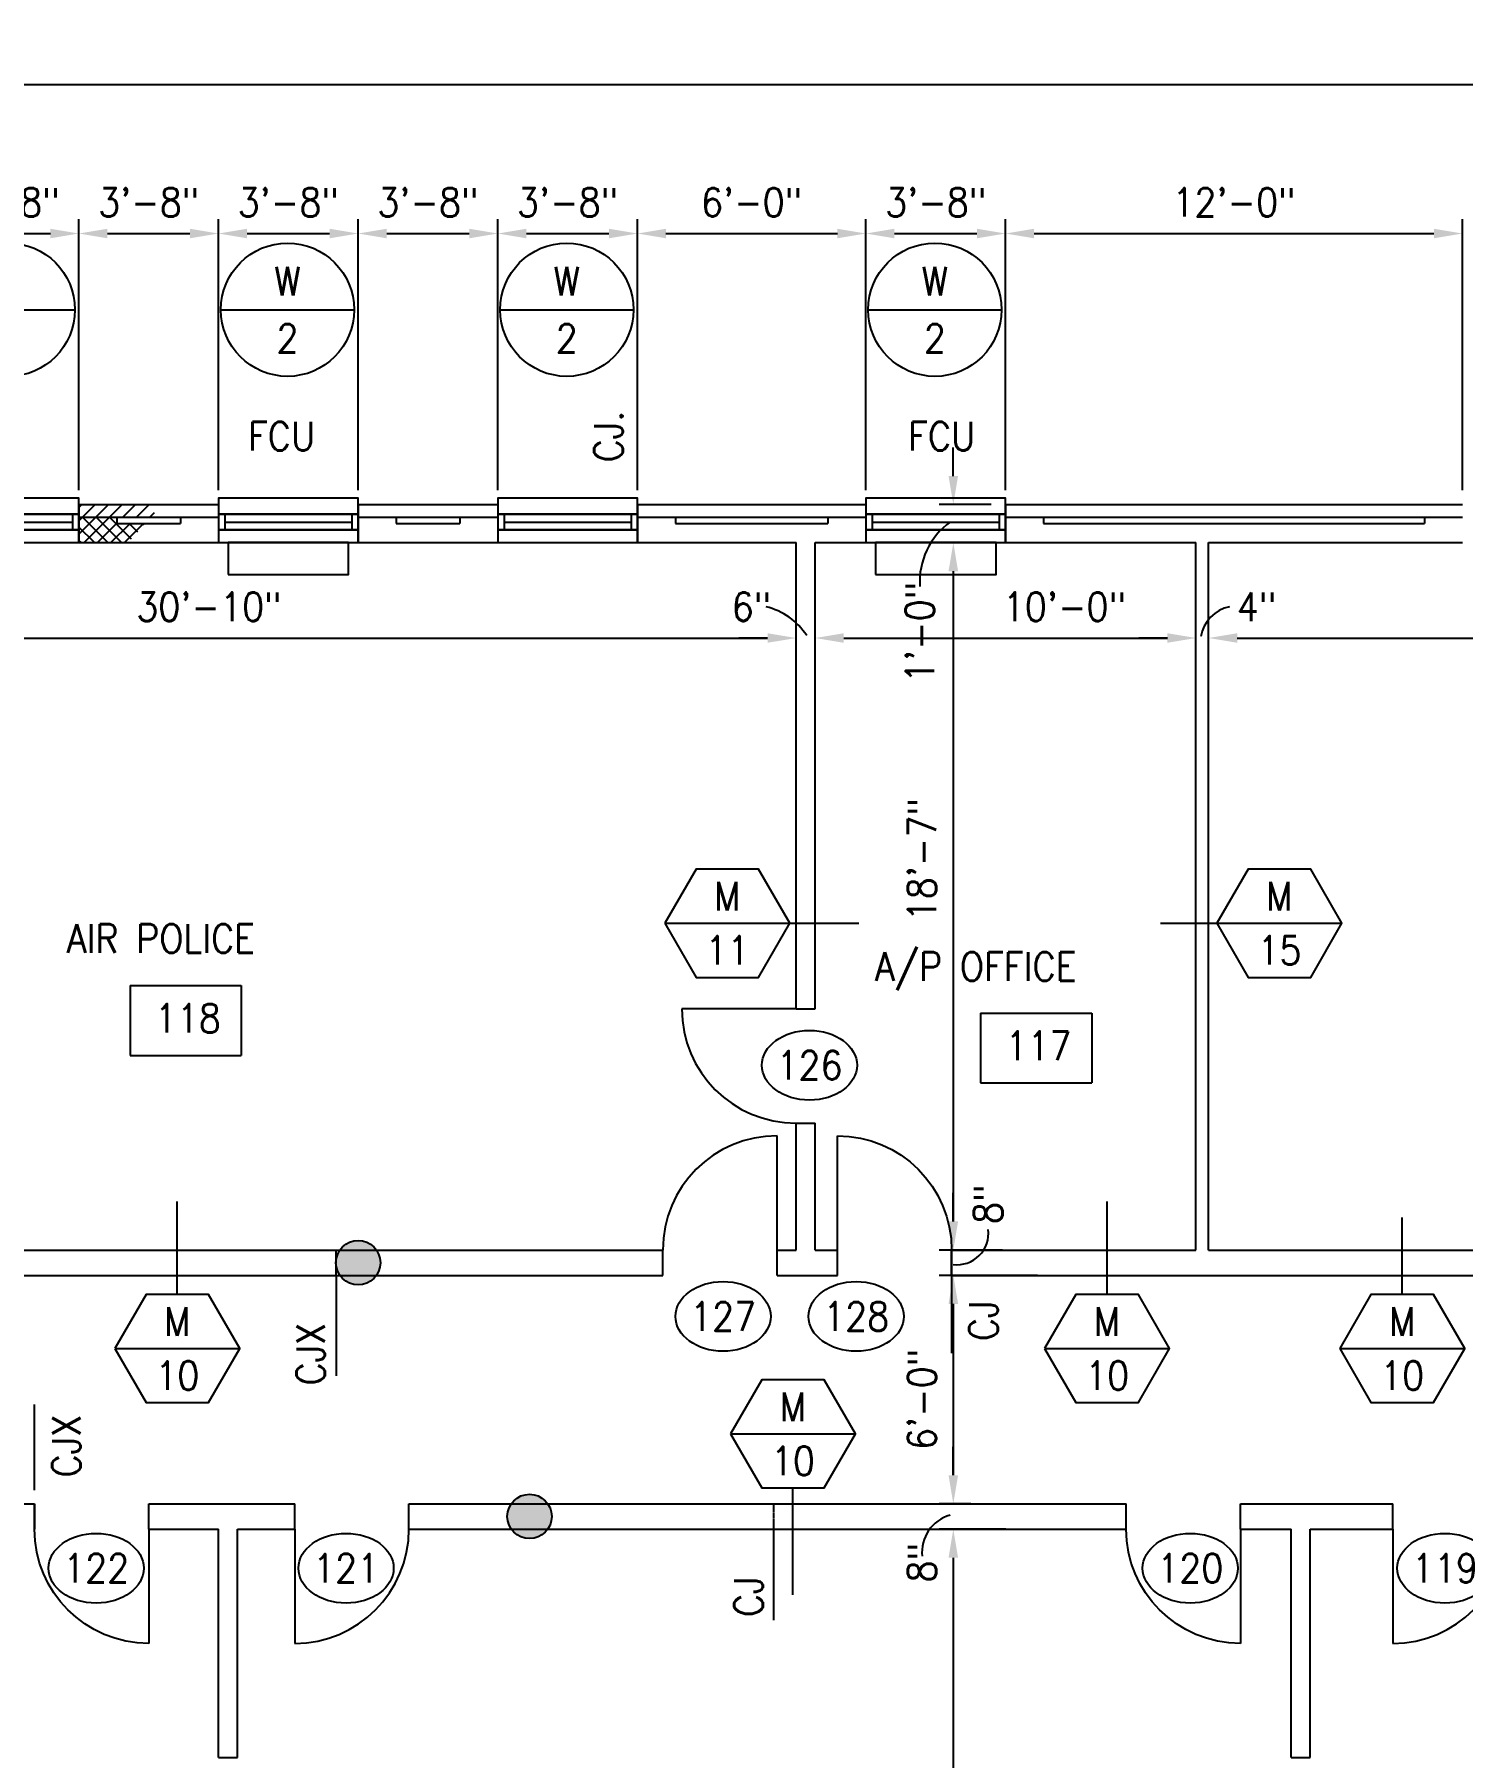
# Model space of a CAD drawing. Header units: inches. Extents: x 435 to 5963, y 191 to 2765.
# Drawn here: x 949 to 1399, y 1140 to 1683 of the extents above; entities that cross this region are included whole.
import ezdxf
from ezdxf.enums import TextEntityAlignment as Align

# ---------------------------------------------------------------- set-up
doc = ezdxf.new("R2010")
doc.units = ezdxf.units.IN
doc.header["$LTSCALE"] = 0.5
doc.header["$MEASUREMENT"] = 0
doc.linetypes.add('HIDDEN4', pattern=[0.12375, 0.0825, -0.04125])
doc.layers.get('0').update_dxf_attribs({"linetype": 'CONTINUOUS'})
doc.layers.get('Defpoints').update_dxf_attribs({"linetype": 'CONTINUOUS'})
for name, color, linetype in [('A-ANNO', 8, 'CONTINUOUS'), ('A-ANNO-DIMS', 7, 'CONTINUOUS'), ('A-ANNO-TEXT', 7, 'CONTINUOUS'), ('A-DOOR', 3, 'CONTINUOUS'), ('A-DOOR-IDEN', 7, 'CONTINUOUS'), ('A-FLOR-IDEN', 7, 'CONTINUOUS'), ('A-GLAZ', 3, 'CONTINUOUS'), ('A-GLAZ-IDEN', 7, 'CONTINUOUS'), ('A-GLAZ-SILL', 3, 'CONTINUOUS'), ('A-WALL', 2, 'CONTINUOUS'), ('A-WALL-IDEN', 7, 'CONTINUOUS'), ('M-HVAC-EQPM', 4, 'CONTINUOUS'), ('S-SLAB-JOIN', 2, 'CONTINUOUS')]:
    doc.layers.add(name, color=color, linetype=linetype)
doc.styles.add('ROMANS', font='romans.shx', dxfattribs={"width": 0.9})
doc.dimstyles.new('DIM96', dxfattribs={"dimscale": 96, "dimtxt": 0.09375, "dimasz": 0.09375, "dimexe": 0.046875, "dimexo": 0.046875, "dimgap": 0.046875, "dimtad": 1, "dimdec": 4, "dimzin": 3, "dimdsep": 46, "dimlunit": 4, "dimtxsty": 'ROMANS', "dimcen": 0.046875, "dimaunit": 1, "dimadec": 0, "dimazin": 0, "dimtfac": 0.7, "dimtdec": 4, "dimtofl": 0, "dimtmove": 2, "dimatfit": 3, "dimfxl": 1, "dimfrac": 1, "dimtolj": 1, "dimtzin": 0, "dimarcsym": 0})
doc.dimstyles.new('DIM96A', dxfattribs={"dimscale": 96, "dimtxt": 0.09375, "dimasz": 0.09375, "dimexe": 0.046875, "dimexo": 0.046875, "dimgap": 0.046875, "dimtad": 1, "dimdec": 4, "dimzin": 3, "dimdsep": 46, "dimlunit": 4, "dimtxsty": 'ROMANS', "dimcen": 0.046875, "dimaunit": 1, "dimadec": 0, "dimazin": 0, "dimtfac": 0.7, "dimtdec": 4, "dimtofl": 0, "dimtmove": 2, "dimatfit": 3, "dimfxl": 1, "dimfrac": 1, "dimtolj": 1, "dimtzin": 0, "dimarcsym": 0})

# ---------------------------------------------------------------- blocks, each defined once
blk = doc.blocks.new('DOOR1')
at = {"color": 0, "linetype": 'ByBlock'}
blk.add_line((0, 0), (0, 1), dxfattribs=at)
blk.add_arc((0, 0), 1, 90, 180, dxfattribs=at)
blk = doc.blocks.new('SILL1')
for points in [[(0, 9), (44, 9), (44, 14), (0, 14)], [(0, 0), (44, 0), (44, 4), (0, 4)]]:
    blk.add_lwpolyline(points, close=True)
blk = doc.blocks.new('GLAZ1')
for p, q in [((2, 5), (2, 0)), ((2, 2.5), (42, 2.5)), ((42, 5), (42, 0))]:
    blk.add_line(p, q)
blk.add_lwpolyline([(0, 0), (44, 0), (44, 5), (0, 5)], close=True)
blk = doc.blocks.new('*D14')
at = {"layer": 'A-ANNO-DIMS', "color": 0, "lineweight": -2}
for p, q in [((703, 1539.78), (703, 1672.22)), ((712, 1667.72), (3094, 1667.72)), ((3103, 1539.78), (3103, 1672.22))]:
    blk.add_line(p, q, dxfattribs=at)
at = {"layer": 'A-ANNO-DIMS', "color": 0}
for points in [[(712, 1669.22), (712, 1666.22), (703, 1667.72)], [(3094, 1669.22), (3094, 1666.22), (3103, 1667.72)]]:
    blk.add_solid(points, dxfattribs=at)
at = {"layer": 'Defpoints', "color": 0}
for p in [(3103, 1667.72), (703, 1535.28), (3103, 1535.28)]:
    blk.add_point(p, dxfattribs=at)
at = {"layer": 'A-ANNO-DIMS', "color": 0, "insert": (1903, 1677.57), "char_height": 9, "attachment_point": 5, "style": 'ROMANS'}
blk.add_mtext('\\A1;200\'-0"', dxfattribs=at)
blk = doc.blocks.new('*D18')
at = {"layer": 'A-ANNO-DIMS', "color": 0, "lineweight": -2}
for p, q in [((919, 1539.78), (919, 1625.22)), ((963, 1539.78), (963, 1625.22)), ((928, 1620.72), (954, 1620.72))]:
    blk.add_line(p, q, dxfattribs=at)
at = {"layer": 'A-ANNO-DIMS', "color": 0}
for points in [[(928, 1622.22), (928, 1619.22), (919, 1620.72)], [(954, 1622.22), (954, 1619.22), (963, 1620.72)]]:
    blk.add_solid(points, dxfattribs=at)
at = {"layer": 'Defpoints', "color": 0}
for p in [(963, 1620.72), (919, 1535.28), (963, 1535.28)]:
    blk.add_point(p, dxfattribs=at)
at = {"layer": 'A-ANNO-DIMS', "color": 0, "insert": (941, 1630.57), "char_height": 9, "attachment_point": 5, "style": 'ROMANS'}
blk.add_mtext('\\A1;3\'-8"', dxfattribs=at)
blk = doc.blocks.new('*D19')
at = {"layer": 'A-ANNO-DIMS', "color": 0, "lineweight": -2}
for p, q in [((963, 1539.78), (963, 1625.22)), ((1007, 1539.78), (1007, 1625.22)), ((972, 1620.72), (998, 1620.72))]:
    blk.add_line(p, q, dxfattribs=at)
at = {"layer": 'A-ANNO-DIMS', "color": 0}
for points in [[(972, 1622.22), (972, 1619.22), (963, 1620.72)], [(998, 1622.22), (998, 1619.22), (1007, 1620.72)]]:
    blk.add_solid(points, dxfattribs=at)
at = {"layer": 'Defpoints', "color": 0}
for p in [(1007, 1620.72), (963, 1535.28), (1007, 1535.28)]:
    blk.add_point(p, dxfattribs=at)
at = {"layer": 'A-ANNO-DIMS', "color": 0, "insert": (985, 1630.57), "char_height": 9, "attachment_point": 5, "style": 'ROMANS'}
blk.add_mtext('\\A1;3\'-8"', dxfattribs=at)
blk = doc.blocks.new('*D20')
at = {"layer": 'A-ANNO-DIMS', "color": 0, "lineweight": -2}
for p, q in [((1007, 1539.78), (1007, 1625.22)), ((1051, 1539.78), (1051, 1625.22)), ((1016, 1620.72), (1042, 1620.72))]:
    blk.add_line(p, q, dxfattribs=at)
at = {"layer": 'A-ANNO-DIMS', "color": 0}
for points in [[(1016, 1622.22), (1016, 1619.22), (1007, 1620.72)], [(1042, 1622.22), (1042, 1619.22), (1051, 1620.72)]]:
    blk.add_solid(points, dxfattribs=at)
at = {"layer": 'Defpoints', "color": 0}
for p in [(1051, 1620.72), (1007, 1535.28), (1051, 1535.28)]:
    blk.add_point(p, dxfattribs=at)
at = {"layer": 'A-ANNO-DIMS', "color": 0, "insert": (1029, 1630.57), "char_height": 9, "attachment_point": 5, "style": 'ROMANS'}
blk.add_mtext('\\A1;3\'-8"', dxfattribs=at)
blk = doc.blocks.new('*D21')
at = {"layer": 'A-ANNO-DIMS', "color": 0, "lineweight": -2}
for p, q in [((1051, 1539.78), (1051, 1625.22)), ((1095, 1539.78), (1095, 1625.22)), ((1060, 1620.72), (1086, 1620.72))]:
    blk.add_line(p, q, dxfattribs=at)
at = {"layer": 'A-ANNO-DIMS', "color": 0}
for points in [[(1060, 1622.22), (1060, 1619.22), (1051, 1620.72)], [(1086, 1622.22), (1086, 1619.22), (1095, 1620.72)]]:
    blk.add_solid(points, dxfattribs=at)
at = {"layer": 'Defpoints', "color": 0}
for p in [(1095, 1620.72), (1051, 1535.28), (1095, 1535.28)]:
    blk.add_point(p, dxfattribs=at)
at = {"layer": 'A-ANNO-DIMS', "color": 0, "insert": (1073, 1630.57), "char_height": 9, "attachment_point": 5, "style": 'ROMANS'}
blk.add_mtext('\\A1;3\'-8"', dxfattribs=at)
blk = doc.blocks.new('*D22')
at = {"layer": 'A-ANNO-DIMS', "color": 0, "lineweight": -2}
for p, q in [((1095, 1539.78), (1095, 1625.22)), ((1139, 1539.78), (1139, 1625.22)), ((1104, 1620.72), (1130, 1620.72))]:
    blk.add_line(p, q, dxfattribs=at)
at = {"layer": 'A-ANNO-DIMS', "color": 0}
for points in [[(1104, 1622.22), (1104, 1619.22), (1095, 1620.72)], [(1130, 1622.22), (1130, 1619.22), (1139, 1620.72)]]:
    blk.add_solid(points, dxfattribs=at)
at = {"layer": 'Defpoints', "color": 0}
for p in [(1139, 1620.72), (1095, 1535.28), (1139, 1535.28)]:
    blk.add_point(p, dxfattribs=at)
at = {"layer": 'A-ANNO-DIMS', "color": 0, "insert": (1117, 1630.57), "char_height": 9, "attachment_point": 5, "style": 'ROMANS'}
blk.add_mtext('\\A1;3\'-8"', dxfattribs=at)
blk = doc.blocks.new('*D23')
at = {"layer": 'A-ANNO-DIMS', "color": 0, "lineweight": -2}
for p, q in [((1139, 1539.78), (1139, 1625.22)), ((1211, 1539.78), (1211, 1625.22)), ((1148, 1620.72), (1202, 1620.72))]:
    blk.add_line(p, q, dxfattribs=at)
at = {"layer": 'A-ANNO-DIMS', "color": 0}
for points in [[(1148, 1622.22), (1148, 1619.22), (1139, 1620.72)], [(1202, 1622.22), (1202, 1619.22), (1211, 1620.72)]]:
    blk.add_solid(points, dxfattribs=at)
at = {"layer": 'Defpoints', "color": 0}
for p in [(1211, 1620.72), (1139, 1535.28), (1211, 1535.28)]:
    blk.add_point(p, dxfattribs=at)
at = {"layer": 'A-ANNO-DIMS', "color": 0, "insert": (1175, 1630.57), "char_height": 9, "attachment_point": 5, "style": 'ROMANS'}
blk.add_mtext('\\A1;6\'-0"', dxfattribs=at)
blk = doc.blocks.new('*D24')
at = {"layer": 'A-ANNO-DIMS', "color": 0, "lineweight": -2}
for p, q in [((1211, 1539.78), (1211, 1625.22)), ((1255, 1539.78), (1255, 1625.22)), ((1220, 1620.72), (1246, 1620.72))]:
    blk.add_line(p, q, dxfattribs=at)
at = {"layer": 'A-ANNO-DIMS', "color": 0}
for points in [[(1220, 1622.22), (1220, 1619.22), (1211, 1620.72)], [(1246, 1622.22), (1246, 1619.22), (1255, 1620.72)]]:
    blk.add_solid(points, dxfattribs=at)
at = {"layer": 'Defpoints', "color": 0}
for p in [(1255, 1620.72), (1211, 1535.28), (1255, 1535.28)]:
    blk.add_point(p, dxfattribs=at)
at = {"layer": 'A-ANNO-DIMS', "color": 0, "insert": (1233, 1630.57), "char_height": 9, "attachment_point": 5, "style": 'ROMANS'}
blk.add_mtext('\\A1;3\'-8"', dxfattribs=at)
blk = doc.blocks.new('*D25')
at = {"layer": 'A-ANNO-DIMS', "color": 0, "lineweight": -2}
for p, q in [((1255, 1539.78), (1255, 1625.22)), ((1399, 1539.78), (1399, 1625.22)), ((1264, 1620.72), (1390, 1620.72))]:
    blk.add_line(p, q, dxfattribs=at)
at = {"layer": 'A-ANNO-DIMS', "color": 0}
for points in [[(1264, 1622.22), (1264, 1619.22), (1255, 1620.72)], [(1390, 1622.22), (1390, 1619.22), (1399, 1620.72)]]:
    blk.add_solid(points, dxfattribs=at)
at = {"layer": 'Defpoints', "color": 0}
for p in [(1399, 1620.72), (1255, 1535.28), (1399, 1535.28)]:
    blk.add_point(p, dxfattribs=at)
at = {"layer": 'A-ANNO-DIMS', "color": 0, "insert": (1327, 1630.57), "char_height": 9, "attachment_point": 5, "style": 'ROMANS'}
blk.add_mtext('\\A1;12\'-0"', dxfattribs=at)
blk = doc.blocks.new('*D59')
at = {"layer": 'A-ANNO-DIMS', "color": 0, "lineweight": -2}
for p, q in [((1238.54, 1544.28), (1238.54, 1553.28)), ((1250.5, 1535.28), (1234.04, 1535.28)), ((1250.5, 1523.28), (1234.04, 1523.28)), ((1238.54, 1514.28), (1238.54, 1505.28))]:
    blk.add_line(p, q, dxfattribs=at)
at = {"layer": 'A-ANNO-DIMS', "color": 0}
for points in [[(1237.04, 1544.28), (1240.04, 1544.28), (1238.54, 1535.28)], [(1237.04, 1514.28), (1240.04, 1514.28), (1238.54, 1523.28)]]:
    blk.add_solid(points, dxfattribs=at)
at = {"layer": 'Defpoints', "color": 0}
for p in [(1255, 1535.28), (1238.54, 1523.28), (1255, 1523.28)]:
    blk.add_point(p, dxfattribs=at)
at = {"layer": 'A-ANNO-DIMS', "color": 0, "insert": (1228, 1495), "char_height": 9, "attachment_point": 5, "rotation": 90, "style": 'ROMANS'}
blk.add_mtext('\\A1;1\'-0"', dxfattribs=at)
blk = doc.blocks.new('*D60')
at = {"layer": 'A-ANNO-DIMS', "color": 0, "lineweight": -2}
for p, q in [((1250.5, 1523.28), (1234.04, 1523.28)), ((1238.54, 1514.28), (1238.54, 1309.28)), ((1254.04, 1300.28), (1234.04, 1300.28))]:
    blk.add_line(p, q, dxfattribs=at)
at = {"layer": 'A-ANNO-DIMS', "color": 0}
for points in [[(1237.04, 1514.28), (1240.04, 1514.28), (1238.54, 1523.28)], [(1237.04, 1309.28), (1240.04, 1309.28), (1238.54, 1300.28)]]:
    blk.add_solid(points, dxfattribs=at)
at = {"layer": 'Defpoints', "color": 0}
for p in [(1255, 1523.28), (1238.54, 1300.28), (1258.54, 1300.28)]:
    blk.add_point(p, dxfattribs=at)
at = {"layer": 'A-ANNO-DIMS', "color": 0, "insert": (1228.68, 1423.34), "char_height": 9, "attachment_point": 5, "rotation": 90, "style": 'ROMANS'}
blk.add_mtext('\\A1;18\'-7"', dxfattribs=at)
blk = doc.blocks.new('*D61')
at = {"layer": 'A-ANNO-DIMS', "color": 0, "lineweight": -2}
for p, q in [((1238.54, 1309.28), (1238.54, 1318.28)), ((1254.04, 1300.28), (1234.04, 1300.28)), ((1265.04, 1292.28), (1234.04, 1292.28)), ((1238.54, 1283.28), (1238.54, 1274.28))]:
    blk.add_line(p, q, dxfattribs=at)
at = {"layer": 'A-ANNO-DIMS', "color": 0}
for points in [[(1237.04, 1309.28), (1240.04, 1309.28), (1238.54, 1300.28)], [(1237.04, 1283.28), (1240.04, 1283.28), (1238.54, 1292.28)]]:
    blk.add_solid(points, dxfattribs=at)
at = {"layer": 'Defpoints', "color": 0}
for p in [(1258.54, 1300.28), (1238.54, 1292.28), (1269.54, 1292.28)]:
    blk.add_point(p, dxfattribs=at)
at = {"layer": 'A-ANNO-DIMS', "color": 0, "insert": (1249.54, 1314.72), "char_height": 9, "attachment_point": 5, "rotation": 90, "style": 'ROMANS'}
blk.add_mtext('\\A1;8"', dxfattribs=at)
blk = doc.blocks.new('*D62')
at = {"layer": 'A-ANNO-DIMS', "color": 0, "lineweight": -2}
for p, q in [((1265.04, 1292.28), (1234.04, 1292.28)), ((1238.54, 1283.28), (1238.54, 1229.28)), ((1244.04, 1220.28), (1234.04, 1220.28))]:
    blk.add_line(p, q, dxfattribs=at)
at = {"layer": 'A-ANNO-DIMS', "color": 0}
for points in [[(1237.04, 1283.28), (1240.04, 1283.28), (1238.54, 1292.28)], [(1237.04, 1229.28), (1240.04, 1229.28), (1238.54, 1220.28)]]:
    blk.add_solid(points, dxfattribs=at)
at = {"layer": 'Defpoints', "color": 0}
for p in [(1269.54, 1292.28), (1238.54, 1220.28), (1248.54, 1220.28)]:
    blk.add_point(p, dxfattribs=at)
at = {"layer": 'A-ANNO-DIMS', "color": 0, "insert": (1228.68, 1253.21), "char_height": 9, "attachment_point": 5, "rotation": 90, "style": 'ROMANS'}
blk.add_mtext('\\A1;6\'-0"', dxfattribs=at)
blk = doc.blocks.new('*D63')
at = {"layer": 'A-ANNO-DIMS', "color": 0, "lineweight": -2}
for p, q in [((1238.54, 1229.28), (1238.54, 1238.28)), ((1244.04, 1220.28), (1234.04, 1220.28)), ((1255.04, 1212.28), (1234.04, 1212.28)), ((1238.54, 1203.28), (1238.54, 1194.28))]:
    blk.add_line(p, q, dxfattribs=at)
at = {"layer": 'A-ANNO-DIMS', "color": 0}
for points in [[(1237.04, 1229.28), (1240.04, 1229.28), (1238.54, 1220.28)], [(1237.04, 1203.28), (1240.04, 1203.28), (1238.54, 1212.28)]]:
    blk.add_solid(points, dxfattribs=at)
at = {"layer": 'Defpoints', "color": 0}
for p in [(1248.54, 1220.28), (1238.54, 1212.28), (1259.54, 1212.28)]:
    blk.add_point(p, dxfattribs=at)
at = {"layer": 'A-ANNO-DIMS', "color": 0, "insert": (1228.68, 1201.72), "char_height": 9, "attachment_point": 5, "rotation": 90, "style": 'ROMANS'}
blk.add_mtext('\\A1;8"', dxfattribs=at)
blk = doc.blocks.new('*D64')
at = {"layer": 'A-ANNO-DIMS', "color": 0, "lineweight": -2}
for p, q in [((1255.04, 1212.28), (1234.04, 1212.28)), ((1238.54, 1203.28), (1238.54, 998.28)), ((1244.04, 989.28), (1234.04, 989.28))]:
    blk.add_line(p, q, dxfattribs=at)
at = {"layer": 'A-ANNO-DIMS', "color": 0}
for points in [[(1237.04, 1203.28), (1240.04, 1203.28), (1238.54, 1212.28)], [(1237.04, 998.28), (1240.04, 998.28), (1238.54, 989.28)]]:
    blk.add_solid(points, dxfattribs=at)
at = {"layer": 'Defpoints', "color": 0}
for p in [(1259.54, 1212.28), (1238.54, 989.28), (1248.54, 989.28)]:
    blk.add_point(p, dxfattribs=at)
at = {"layer": 'A-ANNO-DIMS', "color": 0, "insert": (1228.68, 1089.57), "char_height": 9, "attachment_point": 5, "rotation": 90, "style": 'ROMANS'}
blk.add_mtext('\\A1;18\'-7"', dxfattribs=at)
blk = doc.blocks.new('*D80')
at = {"layer": 'A-ANNO-DIMS', "color": 0, "lineweight": -2}
for p, q in [((819, 1492.26), (819, 1497.71)), ((1189, 1489.62), (1189, 1497.71)), ((828, 1493.21), (1180, 1493.21))]:
    blk.add_line(p, q, dxfattribs=at)
at = {"layer": 'A-ANNO-DIMS', "color": 0}
for points in [[(828, 1494.71), (828, 1491.71), (819, 1493.21)], [(1180, 1494.71), (1180, 1491.71), (1189, 1493.21)]]:
    blk.add_solid(points, dxfattribs=at)
at = {"layer": 'Defpoints', "color": 0}
for p in [(1189, 1493.21), (819, 1487.76), (1189, 1485.12)]:
    blk.add_point(p, dxfattribs=at)
at = {"layer": 'A-ANNO-DIMS', "color": 0, "insert": (1004, 1503.07), "char_height": 9, "attachment_point": 5, "style": 'ROMANS'}
blk.add_mtext('\\A1;30\'-10"', dxfattribs=at)
blk = doc.blocks.new('*D81')
at = {"layer": 'A-ANNO-DIMS', "color": 0, "lineweight": -2}
for p, q in [((1189, 1489.62), (1189, 1497.71)), ((1195, 1481.49), (1195, 1497.71)), ((1180, 1493.21), (1171, 1493.21)), ((1204, 1493.21), (1213, 1493.21))]:
    blk.add_line(p, q, dxfattribs=at)
at = {"layer": 'A-ANNO-DIMS', "color": 0}
for points in [[(1180, 1494.71), (1180, 1491.71), (1189, 1493.21)], [(1204, 1494.71), (1204, 1491.71), (1195, 1493.21)]]:
    blk.add_solid(points, dxfattribs=at)
at = {"layer": 'Defpoints', "color": 0}
for p in [(1195, 1493.21), (1189, 1485.12), (1195, 1476.99)]:
    blk.add_point(p, dxfattribs=at)
at = {"layer": 'A-ANNO-DIMS', "color": 0, "insert": (1174.94, 1503.07), "char_height": 9, "attachment_point": 5, "style": 'ROMANS'}
blk.add_mtext('\\A1;6"', dxfattribs=at)
blk = doc.blocks.new('*D82')
at = {"layer": 'A-ANNO-DIMS', "color": 0, "lineweight": -2}
for p, q in [((1195, 1481.49), (1195, 1497.71)), ((1315, 1483.52), (1315, 1497.71)), ((1204, 1493.21), (1306, 1493.21))]:
    blk.add_line(p, q, dxfattribs=at)
at = {"layer": 'A-ANNO-DIMS', "color": 0}
for points in [[(1204, 1494.71), (1204, 1491.71), (1195, 1493.21)], [(1306, 1494.71), (1306, 1491.71), (1315, 1493.21)]]:
    blk.add_solid(points, dxfattribs=at)
at = {"layer": 'Defpoints', "color": 0}
for p in [(1315, 1493.21), (1315, 1479.02), (1195, 1476.99)]:
    blk.add_point(p, dxfattribs=at)
at = {"layer": 'A-ANNO-DIMS', "color": 0, "insert": (1273.59, 1503.07), "char_height": 9, "attachment_point": 5, "style": 'ROMANS'}
blk.add_mtext('\\A1;10\'-0"', dxfattribs=at)
blk = doc.blocks.new('*D83')
at = {"layer": 'A-ANNO-DIMS', "color": 0, "lineweight": -2}
for p, q in [((1315, 1483.52), (1315, 1497.71)), ((1319, 1484.54), (1319, 1497.71)), ((1306, 1493.21), (1297, 1493.21)), ((1328, 1493.21), (1337, 1493.21))]:
    blk.add_line(p, q, dxfattribs=at)
at = {"layer": 'A-ANNO-DIMS', "color": 0}
for points in [[(1306, 1494.71), (1306, 1491.71), (1315, 1493.21)], [(1328, 1494.71), (1328, 1491.71), (1319, 1493.21)]]:
    blk.add_solid(points, dxfattribs=at)
at = {"layer": 'Defpoints', "color": 0}
for p in [(1319, 1493.21), (1315, 1479.02), (1319, 1480.04)]:
    blk.add_point(p, dxfattribs=at)
at = {"layer": 'A-ANNO-DIMS', "color": 0, "insert": (1334.13, 1503.07), "char_height": 9, "attachment_point": 5, "style": 'ROMANS'}
blk.add_mtext('\\A1;4"', dxfattribs=at)
blk = doc.blocks.new('*D84')
at = {"layer": 'A-ANNO-DIMS', "color": 0, "lineweight": -2}
for p, q in [((1319, 1484.54), (1319, 1497.71)), ((1599, 1489.61), (1599, 1497.71)), ((1328, 1493.21), (1590, 1493.21))]:
    blk.add_line(p, q, dxfattribs=at)
at = {"layer": 'A-ANNO-DIMS', "color": 0}
for points in [[(1328, 1494.71), (1328, 1491.71), (1319, 1493.21)], [(1590, 1494.71), (1590, 1491.71), (1599, 1493.21)]]:
    blk.add_solid(points, dxfattribs=at)
at = {"layer": 'Defpoints', "color": 0}
for p in [(1599, 1493.21), (1599, 1485.11), (1319, 1480.04)]:
    blk.add_point(p, dxfattribs=at)
at = {"layer": 'A-ANNO-DIMS', "color": 0, "insert": (1459, 1503.07), "char_height": 9, "attachment_point": 5, "style": 'ROMANS'}
blk.add_mtext('\\A1;23\'-4"', dxfattribs=at)
blk = doc.blocks.new('EQ01')
blk.add_lwpolyline([(-19, 10), (19, 10), (19, 0), (-19, 0)], close=True)
blk = doc.blocks.new('IDEN002')
blk.add_ellipse((0, 0), major_axis=(0.1562, 0), ratio=0.733333)
at = {"style": 'ROMANS', "width": 0.9}
blk.add_attdef('#', text='', height=0.0938, dxfattribs=at).set_placement((0, 0), align=Align.MIDDLE)
blk = doc.blocks.new('IDEN4')
for p, q in [((-0.1899, 0.1074), (0.1747, 0.1074)), ((-0.1899, 0.1074), (-0.1899, -0.1218)), ((0.1747, 0.1074), (0.1747, -0.1218)), ((-0.1899, -0.1218), (0.1747, -0.1218))]:
    blk.add_line(p, q)
at = {"style": 'ROMANS', "width": 0.9}
blk.add_attdef('#', text='', height=0.0938, dxfattribs=at).set_placement((0, 0), align=Align.MIDDLE)
blk = doc.blocks.new('XXC')
blk.add_line((-0.2188, 0), (0.2188, 0))
blk.add_circle((0, 0), 0.2188)
at = {"style": 'ROMANS', "width": 0.9}
for tag, p in [('#', (0, 0.0937)), ('@', (0, -0.0938))]:
    blk.add_attdef(tag, text='', height=0.0938, dxfattribs=at).set_placement(p, align=Align.MIDDLE)
blk = doc.blocks.new('XX01')
blk.add_hatch(color=256).paths.add_polyline_path([(7, 0, 1), (-7, 0, 1)])
blk.add_circle((0, 0), 7)
blk = doc.blocks.new('IDA')
blk.add_line((-0.2051, 0), (0.2051, 0))
blk.add_lwpolyline([(-0.2051, 0), (-0.1026, -0.1776), (0.1026, -0.1776), (0.2051, 0), (0.1026, 0.1776), (-0.1026, 0.1776)], close=True)
at = {"style": 'ROMANS', "width": 0.9}
for tag, p in [('@', (0, 0.0888)), ('#', (0, -0.0888))]:
    blk.add_attdef(tag, text='', height=0.0938, dxfattribs=at).set_placement(p, align=Align.MIDDLE)
blk = doc.blocks.new('JOINTA')
blk.add_line((0, 0), (0, -12))
blk = doc.blocks.new('JOINT')
blk.add_line((0, 0), (0, -8))

msp = doc.modelspace()

# ---------------------------------------------------------------- hatches: boundary and pattern name
at = {"layer": 'A-ANNO'}
h = msp.add_hatch(dxfattribs=at)
h.set_pattern_fill('ANSI31', color=256, scale=24, style=0)
h.set_pattern_definition([(45, (3.181, -2.4256), (-2.1213203, 2.1213203), [])])
h.paths.add_polyline_path([(989.01859, 1535.28047), (963, 1535.28047), (963, 1532.28047), (963, 1531.28047), (985.53867, 1531.28047)])
h = msp.add_hatch(dxfattribs=at)
h.set_pattern_fill('ANSI37', color=256, scale=24, style=0)
h.set_pattern_definition([(45, (3.181, -2.4256), (-2.1213203, 2.1213203), []), (135, (3.181, -2.4256), (-2.1213203, -2.1213203), [])])
h.paths.add_polyline_path([(983.79871, 1529.28047), (975, 1529.28047), (975, 1531.28047), (963, 1531.28047), (963, 1527.28047), (963, 1523.28047), (978.57883, 1523.28047)])

# ---------------------------------------------------------------- linework, layer by layer
at = {"layer": 'A-ANNO-DIMS'}
for centre, radius, start, end in [((1251.25871, 1510.94198), 23.30337, 126.0599091, 183.5476467), ((1174.41741, 1482.33722), 21.36372, 33.0057531, 76.0496976), ((1328.04078, 1491.59702), 11.72904, 101.9749148, 169.795771), ((1239.73793, 1305.51954), 9.87642, 263.0428347, 6.9571653), ((1240.96748, 1204.86448), 12.33658, 106.1228742, 185.342455)]:
    msp.add_arc(centre, radius, start, end, dxfattribs=at)
at = {"layer": 'A-ANNO-TEXT'}
for p, q in [((1044.0718, 1292.28047), (1044.0718, 1260.57436)), ((1238, 1292.28047), (1238, 1267.7612)), ((949, 1224.57436), (949, 1251.57436)), ((1182, 1183.57436), (1182, 1212.28047))]:
    msp.add_line(p, q, dxfattribs=at)
at = {"layer": 'A-WALL'}
for p, q in [((963, 1535.28047), (963, 1523.28047)), ((963, 1535.28047), (1007, 1535.28047)), ((1007, 1535.28047), (1007, 1523.28047)), ((1051, 1535.28047), (1051, 1523.28047)), ((1051, 1535.28047), (1095, 1535.28047)), ((1095, 1535.28047), (1095, 1523.28047)), ((1139, 1535.28047), (1139, 1523.28047)), ((1139, 1535.28047), (1211, 1535.28047)), ((1211, 1535.28047), (1211, 1523.28047)), ((1255, 1535.28047), (1255, 1523.28047)), ((1255, 1535.28047), (1399, 1535.28047)), ((963, 1531.28047), (1007, 1531.28047)), ((975, 1531.28047), (975, 1529.28047)), ((975, 1529.28047), (995, 1529.28047)), ((995, 1531.28047), (995, 1529.28047)), ((1051, 1531.28047), (1095, 1531.28047)), ((1063, 1531.28047), (1063, 1529.28047)), ((1063, 1529.28047), (1083, 1529.28047)), ((1083, 1531.28047), (1083, 1529.28047)), ((1139, 1531.28047), (1211, 1531.28047)), ((1151, 1531.28047), (1151, 1529.28047)), ((1151, 1529.28047), (1199, 1529.28047)), ((1199, 1531.28047), (1199, 1529.28047)), ((1255, 1531.28047), (1399, 1531.28047)), ((1267, 1531.28047), (1267, 1529.28047)), ((1267, 1529.28047), (1387, 1529.28047)), ((1387, 1531.28047), (1387, 1529.28047)), ((963, 1523.28047), (1007, 1523.28047)), ((1051, 1523.28047), (1095, 1523.28047)), ((1139, 1523.28047), (1189, 1523.28047)), ((1189, 1376.28047), (1189, 1523.28047)), ((1195, 1376.28047), (1195, 1523.28047)), ((1195, 1523.28047), (1211, 1523.28047)), ((1255, 1523.28047), (1315, 1523.28047)), ((1315, 1300.28047), (1315, 1523.28047)), ((1319, 1300.28047), (1319, 1523.28047)), ((1319, 1523.28047), (1399, 1523.28047)), ((1189, 1376.28047), (1195, 1376.28047)), ((1189, 1300.28047), (1189, 1340.28047)), ((1189, 1340.28047), (1195, 1340.28047)), ((1195, 1300.28047), (1195, 1340.28047)), ((865, 1300.28047), (1147, 1300.28047)), ((1147, 1292.28047), (1147, 1300.28047)), ((1183, 1292.28047), (1183, 1300.28047)), ((1183, 1300.28047), (1189, 1300.28047)), ((1195, 1300.28047), (1202, 1300.28047)), ((1202, 1292.28047), (1202, 1300.28047)), ((1238, 1292.28047), (1238, 1300.28047)), ((1238, 1300.28047), (1315, 1300.28047)), ((1319, 1300.28047), (1442, 1300.28047)), ((865, 1292.28047), (1147, 1292.28047)), ((1183, 1292.28047), (1202, 1292.28047)), ((1238, 1292.28047), (1442, 1292.28047)), ((819, 1220.28047), (949, 1220.28047)), ((949, 1212.28047), (949, 1220.28047)), ((985, 1212.28047), (985, 1220.28047)), ((985, 1220.28047), (1031, 1220.28047)), ((1031, 1212.28047), (1031, 1220.28047)), ((1067, 1212.28047), (1067, 1220.28047)), ((1067, 1220.28047), (1293, 1220.28047)), ((1293, 1212.28047), (1293, 1220.28047)), ((1329, 1212.28047), (1329, 1220.28047)), ((1329, 1220.28047), (1377, 1220.28047)), ((1329, 1220.28047), (1377, 1220.28047)), ((1377, 1212.28047), (1377, 1220.28047)), ((985, 1212.28047), (1007, 1212.28047)), ((1007, 1140.28047), (1007, 1212.28047)), ((1013, 1212.28047), (1031, 1212.28047)), ((1013, 1140.28047), (1013, 1212.28047)), ((1067, 1212.28047), (1293, 1212.28047)), ((1329, 1212.28047), (1345, 1212.28047)), ((1329, 1212.28047), (1345, 1212.28047)), ((1345, 1140.28047), (1345, 1212.28047)), ((1351, 1212.28047), (1377, 1212.28047)), ((1351, 1212.28047), (1377, 1212.28047)), ((1351, 1140.28047), (1351, 1212.28047)), ((1007, 1140.28047), (1013, 1140.28047)), ((1345, 1140.28047), (1351, 1140.28047))]:
    msp.add_line(p, q, dxfattribs=at)
at = {"layer": 'A-WALL-IDEN'}
for p, q in [((1187, 1403.28047), (1208.81898, 1403.28047)), ((1303.79983, 1403.28047), (1321.6188, 1403.28047)), ((994, 1286.28047), (994, 1315.57436)), ((1287, 1286.28047), (1287, 1315.57436)), ((1380, 1286.28047), (1380, 1310.57436)), ((1188, 1191.57436), (1188, 1225.28047))]:
    msp.add_line(p, q, dxfattribs=at)
at = {"layer": 'S-SLAB-JOIN', "linetype": 'HIDDEN4'}
for p, q in [((1044.0718, 1292.28047), (1044.0718, 1300.28047)), ((1182, 1212.28047), (1182, 1220.28047))]:
    msp.add_line(p, q, dxfattribs=at)

# ---------------------------------------------------------------- block references
at = {"layer": 'A-ANNO'}
for p in [(1051, 1296.28047), (1105, 1216.28047)]:
    msp.add_blockref('XX01', p, dxfattribs=at)
at = {"layer": 'A-DOOR'}
for p, xscale, yscale, zscale, rotation in [((1189, 1376.28047), -36, -36, 36, 270), ((1183, 1300.28047), -35.99999999999977, -35.99999999999977, 35.99999999999977, 180.0000000000004), ((985, 1212.28047), -36.00000000000011, 36.00000000000011, 36.00000000000011, 180), ((1329, 1212.28047), -36.00000000000011, 36.00000000000011, 36.00000000000011, 180)]:
    msp.add_blockref('DOOR1', p, dxfattribs=dict(at, xscale=xscale, yscale=yscale, zscale=zscale, rotation=rotation))
at = {"layer": 'A-DOOR', "xscale": -36, "zscale": 36}
for p, yscale in [((1202, 1300.28047), 36), ((1031, 1212.28047), -36), ((1377, 1212.28047), -36)]:
    msp.add_blockref('DOOR1', p, dxfattribs=dict(at, yscale=yscale))
at = {"layer": 'A-DOOR-IDEN', "xscale": 96, "yscale": 96, "zscale": 96}
for p, values in [((1193.2162, 1358.51541), {'#': '126'}), ((1165.99699, 1279.35098), {'#': '127'}), ((1207.92904, 1279.35098), {'#': '128'}), ((968.4375, 1199.9642), {'#': '122'}), ((1047.18871, 1199.9642), {'#': '121'}), ((1313.20149, 1199.9642), {'#': '120'}), ((1393.45189, 1199.9642), {'#': '119'})]:
    msp.add_blockref('IDEN002', p, dxfattribs=at).add_auto_attribs(values)
at = {"layer": 'A-FLOR-IDEN', "xscale": 96, "yscale": 96, "zscale": 96}
for p, values in [((997.34373, 1373.31954), {'#': '118'}), ((1265.37466, 1364.67485), {'#': '117'})]:
    msp.add_blockref('IDEN4', p, dxfattribs=at).add_auto_attribs(values)
at = {"layer": 'A-GLAZ'}
for p in [(919, 1527.28047), (1007, 1527.28047), (1095, 1527.28047), (1211, 1527.28047)]:
    msp.add_blockref('GLAZ1', p, dxfattribs=at)
at = {"layer": 'A-GLAZ-IDEN', "xscale": 96, "yscale": 96, "zscale": 96}
for p in [(940.74171, 1596.70283), (1028.74171, 1596.70283), (1116.74171, 1596.70283), (1232.74171, 1596.70283)]:
    msp.add_blockref('XXC', p, dxfattribs=at).add_auto_attribs({'#': 'W', '@': '2'})
at = {"layer": 'A-GLAZ-SILL'}
for p in [(919, 1523.28047), (1007, 1523.28047), (1095, 1523.28047), (1211, 1523.28047)]:
    msp.add_blockref('SILL1', p, dxfattribs=at)
at = {"layer": 'A-WALL-IDEN', "xscale": 96, "yscale": 96, "zscale": 96}
for p, values in [((1167.3094, 1403.28047), {'@': 'M', '#': '11'}), ((1341.3094, 1403.28047), {'@': 'M', '#': '15'}), ((994, 1269.22791), {'@': 'M', '#': '10'}), ((1287, 1269.22791), {'@': 'M', '#': '10'}), ((1380, 1269.22791), {'@': 'M', '#': '10'}), ((1188, 1242.33303), {'@': 'M', '#': '10'})]:
    msp.add_blockref('IDA', p, dxfattribs=at).add_auto_attribs(values)
at = {"layer": 'M-HVAC-EQPM', "xscale": -1, "rotation": 180}
for p in [(1029, 1523.28047), (1233, 1523.28047)]:
    msp.add_blockref('EQ01', p, dxfattribs=at)
at = {"layer": 'S-SLAB-JOIN'}
for name, p in [('JOINTA', (1139, 1535.28047)), ('JOINT', (1238, 1300.28047)), ('JOINT', (949, 1220.28047))]:
    msp.add_blockref(name, p, dxfattribs=at)

# ---------------------------------------------------------------- texts
at = {"layer": 'A-ANNO-TEXT', "style": 'ROMANS', "width": 0.9}
for p in [(1016.27527, 1552.30795), (1224.31694, 1552.30795)]:
    msp.add_text('FCU', height=9, dxfattribs=at).set_placement(p)
for s, p in [('CJ.', (1134.3646, 1548.58093)), ('CJ', (1252.53562, 1271.57436)), ('CJX', (1040.53562, 1257.57436)), ('CJX', (963.53562, 1228.57436)), ('CJ', (1178.53562, 1184.57436))]:
    msp.add_text(s, height=9, rotation=90, dxfattribs=at).set_placement(p)
at = {"layer": 'A-FLOR-IDEN', "style": 'ROMANS', "width": 0.9}
for s, p in [('AIR POLICE', (959.18465, 1393.98554)), ('A/P OFFICE', (1213.85457, 1385.15027))]:
    msp.add_text(s, height=9, dxfattribs=at).set_placement(p)

# ---------------------------------------------------------------- dimensions: what is measured, and where the dimension line sits
at = {"layer": 'A-ANNO-DIMS'}
for base, p1, p2, dimstyle, picture, middle in [((3103, 1667.71585), (703, 1535.28047), (3103, 1535.28047), 'DIM96', '*D14', (1903, 1677.57299)), ((963, 1620.71585), (919, 1535.28047), (963, 1535.28047), 'DIM96', '*D18', (941, 1630.57299)), ((1007, 1620.71585), (963, 1535.28047), (1007, 1535.28047), 'DIM96', '*D19', (985, 1630.57299)), ((1051, 1620.71585), (1007, 1535.28047), (1051, 1535.28047), 'DIM96', '*D20', (1029, 1630.57299)), ((1095, 1620.71585), (1051, 1535.28047), (1095, 1535.28047), 'DIM96', '*D21', (1073, 1630.57299)), ((1139, 1620.71585), (1095, 1535.28047), (1139, 1535.28047), 'DIM96', '*D22', (1117, 1630.57299)), ((1211, 1620.71585), (1139, 1535.28047), (1211, 1535.28047), 'DIM96', '*D23', (1175, 1630.57299)), ((1255, 1620.71585), (1211, 1535.28047), (1255, 1535.28047), 'DIM96', '*D24', (1233, 1630.57299)), ((1399, 1620.71585), (1255, 1535.28047), (1399, 1535.28047), 'DIM96', '*D25', (1327, 1630.57299)), ((1189, 1493.21368), (819, 1487.76027), (1189, 1485.11781), 'DIM96A', '*D80', (1004, 1503.07082)), ((1599, 1493.21368), (1319, 1480.03622), (1599, 1485.10674), 'DIM96A', '*D84', (1459, 1503.07082))]:
    dim = msp.add_linear_dim(base=base, p1=p1, p2=p2, dimstyle=dimstyle, dxfattribs=at)
    dim.commit()
    dim.dimension.update_dxf_attribs({"geometry": picture, "text_midpoint": middle})
for base, p1, p2, picture, middle in [((1238.54163, 1523.28047), (1255, 1535.28047), (1255, 1523.28047), '*D59', (1228, 1495)), ((1238.54163, 1300.28047), (1255, 1523.28047), (1258.54163, 1300.28047), '*D60', (1228.68449, 1423.34271)), ((1238.54163, 1292.28047), (1258.54163, 1300.28047), (1269.54163, 1292.28047), '*D61', (1249.54163, 1314.71585)), ((1238.54163, 1220.28047), (1269.54163, 1292.28047), (1248.54163, 1220.28047), '*D62', (1228.68449, 1253.20558)), ((1238.54163, 1212.28047), (1248.54163, 1220.28047), (1259.54163, 1212.28047), '*D63', (1228.68449, 1201.71585)), ((1238.54163, 989.28047), (1259.54163, 1212.28047), (1248.54163, 989.28047), '*D64', (1228.68449, 1089.57436))]:
    dim = msp.add_linear_dim(base=base, p1=p1, p2=p2, angle=90, dimstyle='DIM96A', dxfattribs=at)
    dim.commit()
    dim.dimension.update_dxf_attribs({"geometry": picture, "text_midpoint": middle, "dimtype": 160})
for base, p1, p2, picture, middle in [((1195, 1493.21368), (1189, 1485.11781), (1195, 1476.98727), '*D81', (1174.94257, 1503.07082)), ((1315, 1493.21368), (1195, 1476.98727), (1315, 1479.0199), '*D82', (1273.59243, 1503.07082)), ((1319, 1493.21368), (1315, 1479.0199), (1319, 1480.03622), '*D83', (1334.12938, 1503.07082))]:
    dim = msp.add_linear_dim(base=base, p1=p1, p2=p2, dimstyle='DIM96A', dxfattribs=at)
    dim.commit()
    dim.dimension.update_dxf_attribs({"geometry": picture, "text_midpoint": middle, "dimtype": 160})

doc.saveas('drawing.dxf')
